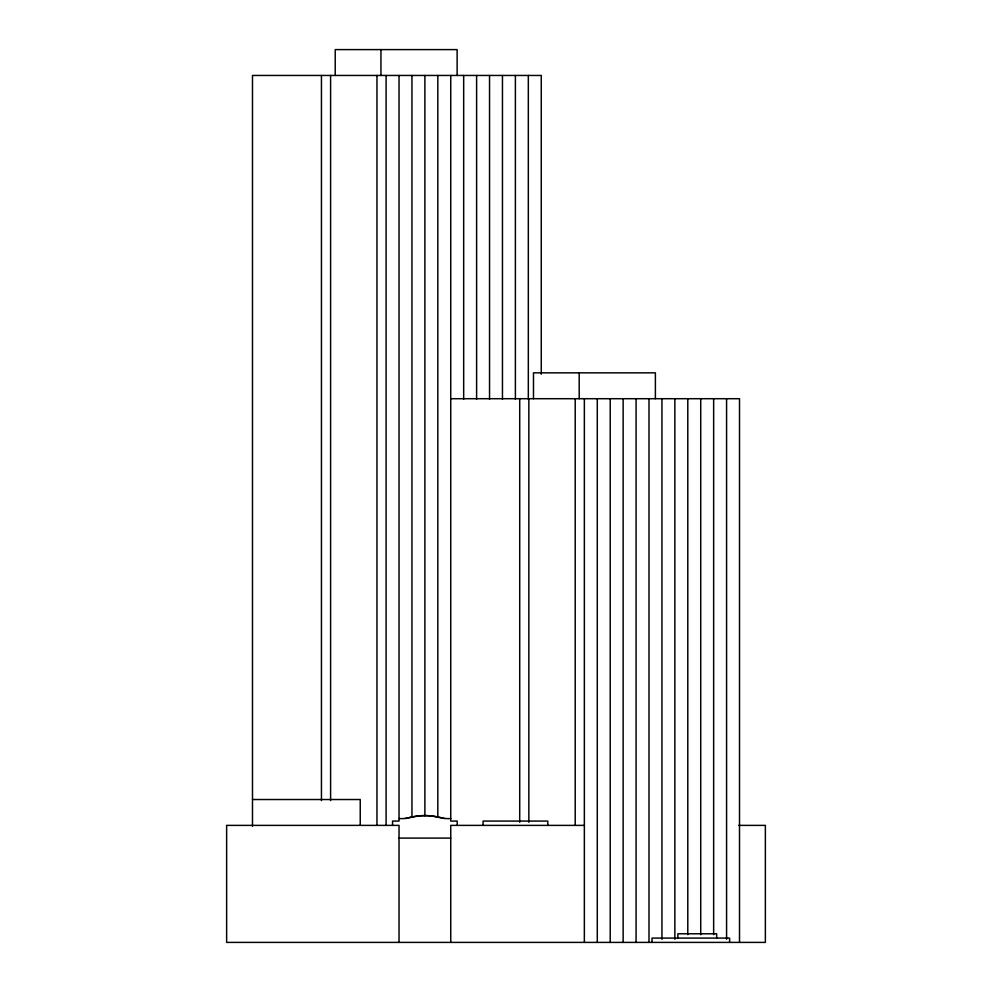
<?xml version="1.0" encoding="UTF-8"?>
<svg xmlns="http://www.w3.org/2000/svg" width="992" height="992" viewBox="0 0 992 992"><rect width="100%" height="100%" fill="white"/><g stroke="black" fill="none" stroke-linecap="round" stroke-linejoin="round"><path stroke-width="1.49" d="M399.032 818.549C407.824 819.305 416.045 815.139 424.886 815.635C433.727 815.139 441.948 819.305 450.74 818.549M450.74 398.71L739.511 398.71L739.511 942.4M252.489 799.527L360.232 799.527L360.232 825.381M584.35 825.381L450.74 825.381L450.74 942.4M738.618 825.381L765.365 825.381L765.365 942.4L226.635 942.4L226.635 825.381L399.032 825.381L399.032 942.4M399.032 838.104L450.74 838.104M729.604 942.4L729.604 938.085L652.017 938.085L652.017 942.4M726.578 398.71L726.578 939.3M716.67 938.085L716.67 933.782L677.883 933.782L677.883 938.085M713.645 398.71L713.645 934.65M700.724 398.71L700.724 934.65M687.791 398.71L687.791 934.65M674.858 398.71L674.858 939.3M661.937 398.71L661.937 939.3M655.39 398.71L655.39 372.843L533.485 372.843L533.485 398.71M649.004 398.71L649.004 942.4M636.07 398.71L636.07 942.4M623.137 398.71L623.137 942.4M610.216 398.71L610.216 942.4M597.283 398.71L597.283 942.4M584.35 398.71L584.35 942.4M579.192 372.843L579.192 398.71M575.211 398.71L575.211 825.381M547.782 825.381L547.782 821.078L483.067 821.078L483.067 825.381M541.26 374.244L541.26 75.454L252.489 75.454L252.489 826.286M528.848 398.71L528.848 822.294M528.327 75.454L528.327 399.292M519.709 398.71L519.709 822.294M515.394 75.454L515.394 399.292M502.46 75.454L502.46 399.292M489.54 75.454L489.54 399.292M476.606 75.454L476.606 399.292M463.673 75.454L463.673 399.292M457.126 75.454L457.126 49.6L335.222 49.6L335.222 75.454M457.213 825.381L457.213 821.078L450.74 821.078L450.74 75.454M437.819 75.454L437.819 817.073M424.886 75.454L424.886 815.635M411.953 75.454L411.953 817.073M399.032 75.454L399.032 821.078L392.559 821.078L392.559 825.381M386.099 75.454L386.099 825.381M380.94 49.6L380.94 75.454M376.96 75.454L376.96 825.381M330.596 75.454L330.596 800.594M321.445 75.454L321.445 800.594M405.492 818.549A66.104 66.104 0 0 1 444.28 818.549"/></g></svg>
